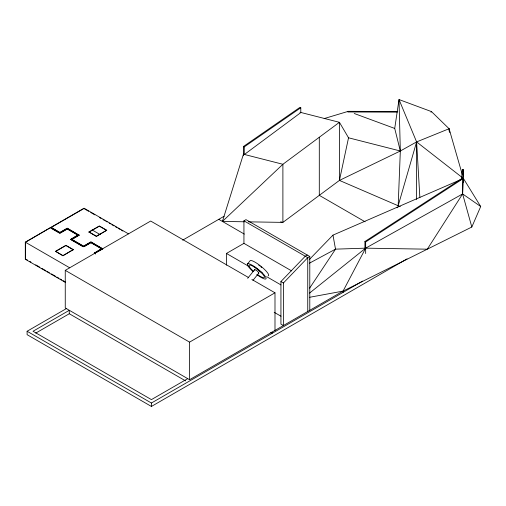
<?xml version="1.0" encoding="UTF-8"?>
<svg xmlns="http://www.w3.org/2000/svg" width="506" height="506" viewBox="0 0 506 506"><rect width="100%" height="100%" fill="white"/><g stroke="black" fill="none" stroke-linecap="round" stroke-linejoin="round"><path stroke-width="0.76" d="M462.376 169.693L461.58 178.934L462.623 178.953L463.42 169.712L462.376 169.693L462.376 171.882M248.332 221.843L282.892 222.381L339.431 180.408L400.328 151.003L399.013 99.549L416.609 141.914L398.171 205.74L400.328 151.003L394.718 128.435L399.013 99.549L431.479 111.598L449.1 128.733L462.339 174.703M400.297 206.657L339.431 180.408L348.533 137.79L339.431 122.313L299.963 112.243M244.404 221.78L222.412 221.445L243.424 154.21L282.892 164.279L339.431 122.313L339.431 180.408M471.82 227.023L480.7 206.518L463.42 178.466L462.623 193.937L471.82 227.023L343.068 291.102L189.567 379.721L65.255 307.952L65.255 270.356L150.68 221.04L248.478 277.503M343.068 292.386L343.068 291.102L365.661 248.155L462.623 193.937L462.623 178.953L461.896 178.517L364.927 241.526L364.927 247.719L365.661 248.155L427.298 249.18L462.623 193.937L480.7 206.518M309.621 288.161L335.522 249.148L332.973 235.132L461.972 179.099M397.748 111.484L348.33 111.32L347.824 111.971L397.242 112.136M430.967 112.256L431.479 111.598M247.339 264.164L249.901 260.976A11.904 2.517 38.8 0 1 261.077 266.384A11.904 2.517 38.8 0 1 268.218 275.846M247.681 278.319L254.588 269.723M252.949 280.375L258.87 273.006M309.786 310.317L309.786 256.491L307.749 257.662L283.423 282.974L283.423 325.535L280.931 324.099L280.931 281.538L305.257 256.226L307.294 255.049M309.47 259.388L332.973 235.132M222.412 221.445L282.892 164.279L282.892 222.381L280.634 221.805M397.014 207.827L398.197 206.802M309.501 293.126L365.661 248.155L335.522 249.148L309.381 263.215M243.424 154.21L244.253 154.583L300.792 112.61L300.792 107.74L299.963 107.367L243.424 146.519L243.424 155.778M244.253 154.583L244.253 146.892L300.792 107.74M365.661 253.538L365.661 241.963L462.623 178.953M65.597 282.519L25.3 259.249L25.3 242.165L50.436 227.649L59.872 233.095L67.273 228.826L78 235.018L70.6 239.502L78 235.018M50.992 227.327L59.872 232.456L67.273 228.181L79.113 235.233L67.273 228.396L59.872 232.671L50.992 227.327L84.085 208.225L128.48 233.854M50.992 227.542L83.231 208.934M51.112 228.25L59.872 233.31L67.273 229.041L78 235.233M71.713 239.294L83.553 246.125L90.947 241.855L102.788 248.901L90.947 242.07L83.553 246.34L71.713 239.502L79.113 235.018M71.713 239.502L79.113 235.233M88.974 231.957L99.334 225.973L106.734 230.249L96.374 236.441L88.974 231.957L96.374 236.226L106.734 230.249M55.54 251.311L65.9 245.334L73.3 249.603L62.94 255.796L55.54 251.311L62.94 255.587L73.3 249.603M55.54 251.526L65.9 245.543L73.3 249.819M88.974 232.172L99.334 226.188L106.734 230.464M70.6 239.294L83.553 246.77L90.947 242.494L101.681 248.686L94.28 253.177L101.681 248.686M84.224 246.593L90.947 242.709L101.681 248.901M102.788 248.901L95.387 252.962M182.679 240.16L224.101 216.245M407.058 258.857L151.421 406.451L27.109 334.675L27.109 331.259L66.754 308.369M35.762 333.1L69.284 313.745L185.626 380.91M291.633 270.893L243.936 243.354L243.936 220.825L245.973 219.648L309.786 256.491M226.454 265.182L226.454 253.449L243.936 243.354M65.255 270.356L189.567 342.132L274.992 292.81L274.992 330.405M187.675 378.678L151.421 399.613L33.029 331.259L69.284 310.323L69.284 313.745M27.109 331.259L151.421 403.029L362.625 281.089M449.834 132.604L449.1 128.733L416.609 141.914L400.328 151.003L348.255 137.721M324.175 118.575L348.33 111.32M309.697 297.269L343.068 291.102M354.219 113.489L394.718 128.435M243.424 146.519L244.253 146.892M365.111 221.805L319.299 195.354L319.299 137.252M243.936 220.825L307.749 257.662L307.749 311.494M218.756 219.332L244.316 234.088M280.931 281.538L283.423 282.974M226.454 253.449L248.939 266.434M266.656 276.662L280.963 284.922M251.874 279.464L274.992 292.81M274.195 312.31L280.988 316.225M84.584 208.94L88.683 211.306M90.732 212.488L94.831 214.854M99.612 217.612L100.979 218.402M103.028 219.585L104.388 220.376M105.754 221.16L107.12 221.951M109.169 223.133L110.536 223.924M111.902 224.715L113.951 225.897M115.317 226.682L116.684 227.472M118.05 228.263L120.099 229.446M121.465 230.23L122.831 231.021M270.672 332.613L272.032 333.397L272.032 332.113M92.098 229.939L100.296 234.67M94.28 252.962L95.628 253.74M71.283 239.901L82.87 246.586M94.28 253.177L95.628 253.955M25.3 242.165L69.695 267.794M26.167 259.325L27.533 260.116M29.582 261.298L30.948 262.083M35.73 264.847L39.829 267.212M41.878 268.395L45.976 270.761M47.343 271.551L49.392 272.734M51.441 273.917L55.54 276.282M56.906 277.073L58.955 278.256M60.322 279.04L61.688 279.831M63.054 280.621L65.103 281.804M364.927 241.526L365.661 241.963M416.609 199.49L416.609 141.914L462.187 177.505M416.609 141.914L419.866 197.53M463.42 169.712L463.42 182.413M449.1 128.733L449.1 131.098M189.567 342.132L189.567 379.721M151.421 403.029L151.421 406.451M50.436 227.649L25.483 242.266L25.483 258.933M253.177 271.659A11.904 2.517 38.8 0 1 250.04 264.132A11.904 2.517 38.8 0 1 265.403 276.605A11.904 2.517 38.8 0 1 256.776 274.581M253.81 271.608A9.791 2.068 38.8 0 1 251.109 265.365A9.791 2.068 38.8 0 1 263.727 275.466A9.791 2.068 38.8 0 1 257.276 274.385M262.14 272.734A9.791 2.068 38.8 0 1 255.03 267.174M258.743 265.157A9.791 2.068 38.8 0 1 259.755 265.909M260.761 266.7A9.791 2.068 38.8 0 1 261.741 267.516M254.809 270.255A2.713 0.576 38.8 0 1 255.606 269.907A2.713 0.576 38.8 0 1 258.452 272.215A2.713 0.576 38.8 0 1 258.155 272.968"/></g></svg>
